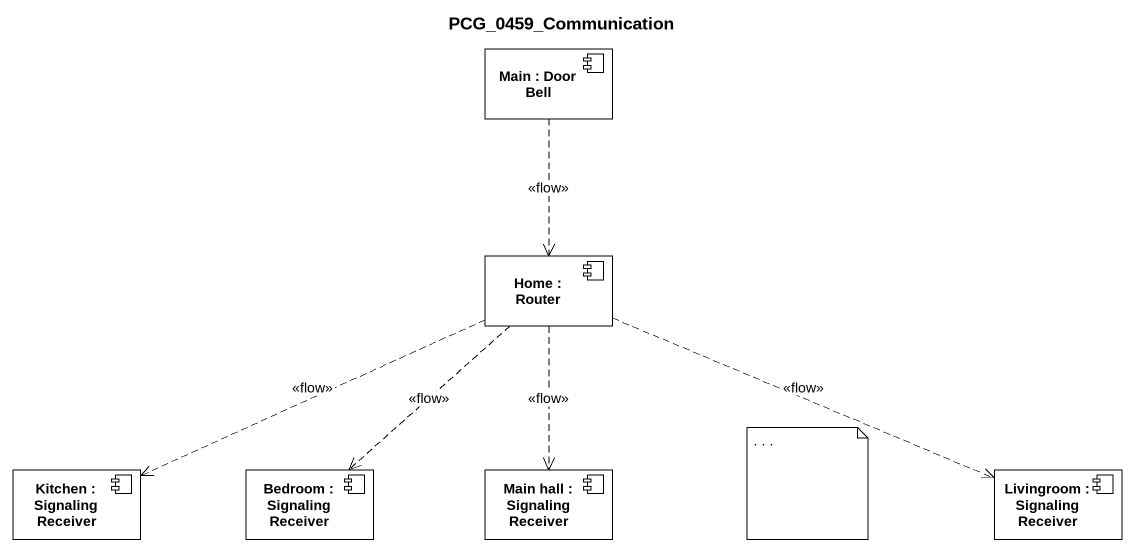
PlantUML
@startuml
title PCG_0459_Communication
component "Main : Door Bell" as Main
component "Home : Router" as Home
component "Kitchen : Signaling Receiver" as Kitchen
component "Bedroom : Signaling Receiver" as Bedroom
component "Main hall : Signaling Receiver" as Main_hall
component "Livingroom : Signaling Receiver" as Livingroom
Main ..> Home : <<flow>>
Home .left.> Kitchen : <<flow>>
Home ..> Bedroom : <<flow>>
Home ..> Main_hall : <<flow>>
Home .right.> Livingroom : <<flow>>
note as N1
  . . .
end note
@enduml
